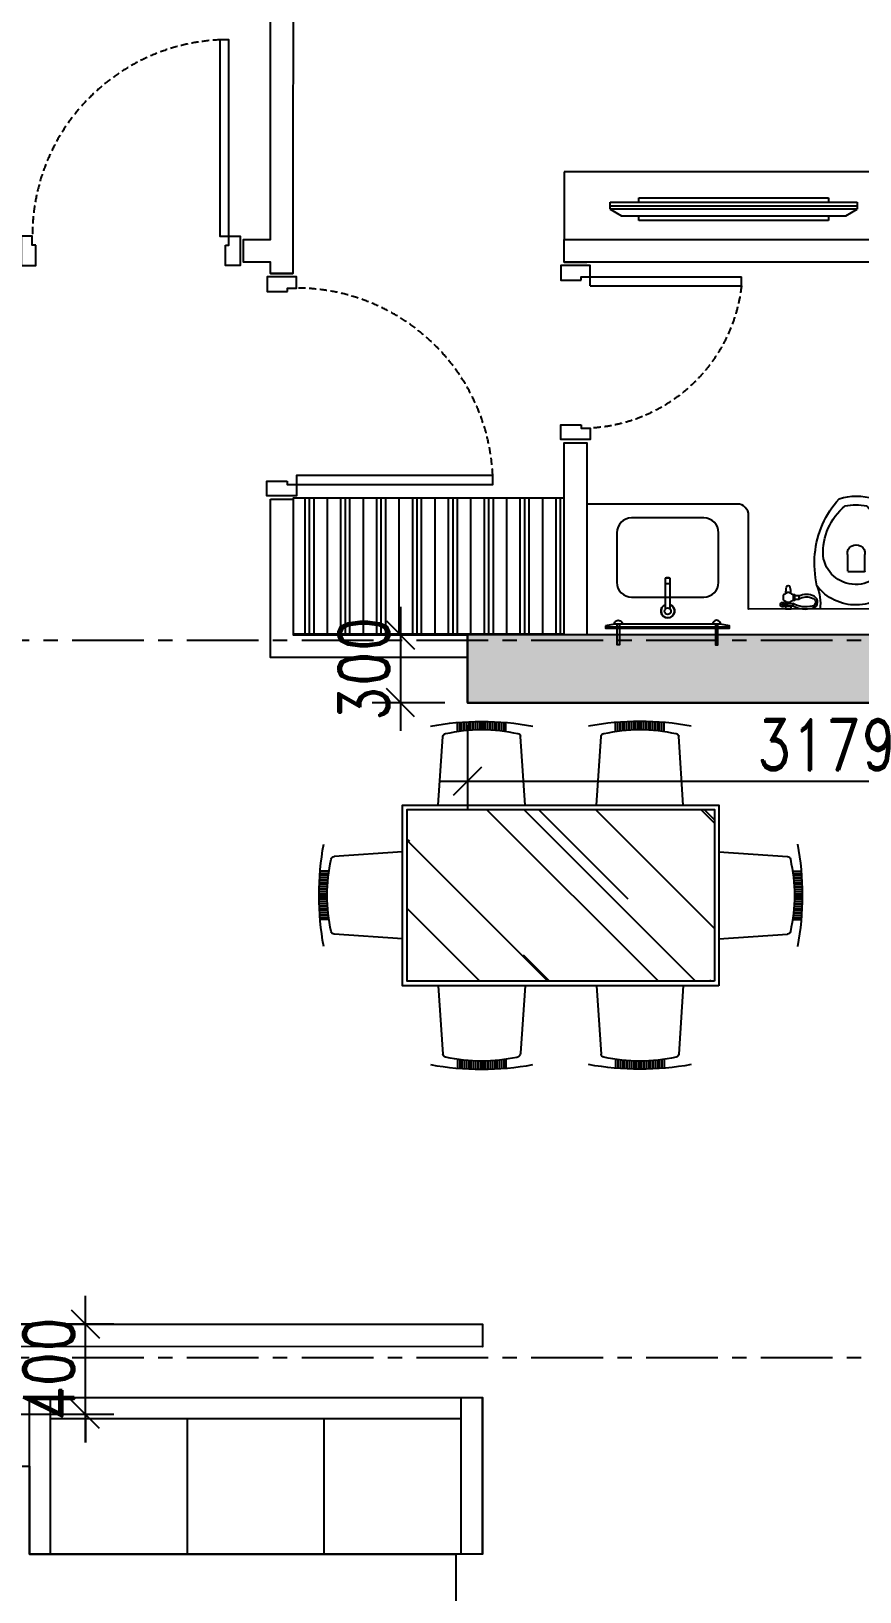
# Model space of a CAD drawing. Header units: millimetres. Extents: x 2061841 to 105821645, y -77612 to 48520811.
# Drawn here: x 105427943 to 105431610, y 48495724 to 48502632 of the extents above; entities that cross this region are included whole.
import ezdxf

# ---------------------------------------------------------------- set-up
doc = ezdxf.new("R2010")
doc.units = ezdxf.units.MM
doc.header["$LTSCALE"] = 10
doc.header["$MEASUREMENT"] = 0
doc.linetypes.add('xa_type A_Seventh floor plan$0$HIDDEN2', pattern=[4.762499999999999, 3.175, -1.5875])
doc.linetypes.add('XR_type A_TYP_GRID$0$CENTER', pattern=[50.800000000000004, 31.75, -6.35, 6.35, -6.35])
for name, color, linetype in [('AS-COLS', 2, 'Continuous'), ('DIM', 8, 'Continuous'), ('S-OPENING', 6, 'Continuous'), ('xa_type A_Seventh floor plan$0$A-DOOR', 6, 'Continuous'), ('xa_type A_Seventh floor plan$0$A-ELEV-HIDN', 54, 'xa_type A_Seventh floor plan$0$HIDDEN2'), ('xa_type A_Seventh floor plan$0$A-FURN-MOVE', 54, 'Continuous'), ('xa_type A_Seventh floor plan$0$A-WALL', 3, 'Continuous'), ('xa_type A_Seventh floor plan$0$AP-SANR-FIXT', 74, 'Continuous'), ('xa_type A_Seventh floor plan$0$xb_type d_second fl_typ_fl$0$A-DOOR', 8, 'Continuous'), ('xa_type A_Seventh floor plan$0$xb_type d_second fl_typ_fl$0$A-FURN-MOVE', 54, 'Continuous'), ('xa_type A_Seventh floor plan$0$xb_type d_second fl_typ_fl$0$A-WALL', 8, 'Continuous'), ('xa_type A_Seventh floor plan$0$xr_TDT02_Toilet_01_settingout$0$A-ELEV-FINE', 8, 'Continuous'), ('xa_type A_Seventh floor plan$0$xr_TDT02_Toilet_01_settingout$0$A-FLOR-LEVL', 200, 'Continuous'), ('XR_type A_TYP_COL$0$AS-COLS', 2, 'Continuous'), ('XR_type A_TYP_COL$0$AS-COLS-PATT', 253, 'Continuous'), ('XR_type A_TYP_GRID$0$AS-GRID', 24, 'XR_type A_TYP_GRID$0$CENTER')]:
    doc.layers.add(name, color=color, linetype=linetype)
doc.layers.add('S-STRCOL HATCH', color=33, linetype='Continuous', lineweight=9)
doc.styles.add('200', font='romand.shx', dxfattribs={"width": 0.8, "height": 225})
doc.dimstyles.new('GR1', dxfattribs={"dimtxt": 225, "dimasz": 125, "dimexe": 125, "dimexo": 100, "dimgap": 50, "dimtad": 1, "dimdec": 0, "dimzin": 3, "dimdsep": 46, "dimtxsty": '200', "dimblk1": 'OBLIQUE', "dimblk2": 'OBLIQUE', "dimsah": 1, "dimcen": 0.0625, "dimdle": 125, "dimclrd": 3, "dimclre": 3, "dimclrt": 2, "dimadec": 0, "dimazin": 0, "dimtfac": 1, "dimtdec": 0, "dimtix": 1, "dimtmove": 0, "dimatfit": 3, "dimfxl": 1, "dimtolj": 1, "dimtzin": 0, "dimarcsym": 0})

# ---------------------------------------------------------------- blocks, each defined once
blk = doc.blocks.new('xa_type A_Seventh floor plan$0$xb_type d_second fl_typ_fl$0$Door frame 100wall')
blk.add_lwpolyline([(-80, 75), (-65, 75), (-65, 115), (-15, 115), (-15, -15), (-80, -15)], close=True)
at = {"layer": 'xa_type A_Seventh floor plan$0$xb_type d_second fl_typ_fl$0$A-WALL'}
blk.add_line((0, 0), (0, 100), dxfattribs=at)
blk = doc.blocks.new('xa_type A_Seventh floor plan$0$xb_type d_second fl_typ_fl$0$bedroom door')
blk.add_lwpolyline([(105.1464844892034, -983.9333337180142), (105.1464844892034, -115), (65.14648448920343, -115), (65.14648448920343, -983.9333337179851), (105.1464844892034, -983.9333337180142)])
at = {"layer": 'xa_type A_Seventh floor plan$0$A-ELEV-HIDN'}
blk.add_arc((65.14648448920343, -115), 869.8535155106802, 272.6356617834032, 0, dxfattribs=at)
at = {"rotation": 180}
blk.add_blockref('xa_type A_Seventh floor plan$0$xb_type d_second fl_typ_fl$0$Door frame 100wall', (0, 0), dxfattribs=at)
at = {"xscale": -1, "rotation": 180}
blk.add_blockref('xa_type A_Seventh floor plan$0$xb_type d_second fl_typ_fl$0$Door frame 100wall', (1000, 0), dxfattribs=at)
blk = doc.blocks.new('xa_type A_Seventh floor plan$0$xb_type d_second fl_typ_fl$0$toilet door')
at = {"layer": 'xa_type A_Seventh floor plan$0$A-ELEV-HIDN'}
blk.add_arc((-1763.28200702864, 7052.87246977794), 711.1025350235711, 96.47028241527612, 177.0071382821096, dxfattribs=at)
at = {"layer": 'xa_type A_Seventh floor plan$0$xb_type d_second fl_typ_fl$0$A-DOOR'}
for p, q in [((-1843.414632035157, 7090.000228226185), (-1843.414632035157, 7759.445592481177)), ((-1843.414632035157, 7759.445592481177), (-1803.414632035157, 7759.445592481177)), ((-1803.414632035157, 7090.000228256686), (-1803.414632035157, 7759.445592481177)), ((-1843.414632035157, 7090.000228226185), (-1803.414632035157, 7090.000228256686))]:
    blk.add_line(p, q, dxfattribs=at)
at = {"layer": 'xa_type A_Seventh floor plan$0$xb_type d_second fl_typ_fl$0$A-DOOR', "xscale": -1}
blk.add_blockref('xa_type A_Seventh floor plan$0$xb_type d_second fl_typ_fl$0$Door frame 100wall', (-2538.414631873835, 6975.000228226767), dxfattribs=at)
at = {"layer": 'xa_type A_Seventh floor plan$0$xb_type d_second fl_typ_fl$0$A-DOOR'}
blk.add_blockref('xa_type A_Seventh floor plan$0$xb_type d_second fl_typ_fl$0$Door frame 100wall', (-1738.414632035157, 6975.000228256686), dxfattribs=at)
blk = doc.blocks.new('xa_type A_Seventh floor plan$0$tv')
for p, q in [((-500.4868905363837, 0), (-500.4868905363837, -20.12899201875553)), ((339.9007095039123, 0), (-500.4868905363837, 0)), ((339.9007095039123, -20.12899201875553), (339.9007095039123, 0)), ((-626.2930905162357, -50.32248004685971), (-575.9706105242949, -20.12899201875553)), ((465.7069094837643, -50.32248004685971), (-626.2930905162357, -50.32248004685971)), ((-626.2930905162357, -50.32248004685971), (-626.2930905162357, -80.51596807499298)), ((465.7069094837643, -50.32248004685971), (-626.2930905162357, -50.32248004685971)), ((-626.2930905162357, -65.41922406092635), (465.7069094837643, -65.41922406092635)), ((-575.9706105242949, -20.12899201875553), (415.3844294918235, -20.12899201875553)), ((415.3844294918235, -20.12899201875553), (465.7069094837643, -50.32248004685971)), ((465.7069094837643, -80.51596807499298), (465.7069094837643, -50.32248004685971)), ((-626.2930905162357, -80.51596807499298), (465.7069094837643, -80.51596807499298)), ((-500.4868905363837, -80.51596807499298), (-500.4868905363837, -100.6449600937194)), ((-500.4868905363837, -100.6449600937194), (339.9007095039123, -100.6449600937194)), ((339.9007095039123, -100.6449600937194), (339.9007095039123, -80.51596807499298))]:
    blk.add_line(p, q)
blk = doc.blocks.new('xa_type A_Seventh floor plan$0$xr_TDT02_Toilet_01_settingout$0$wc')
at = {"layer": 'xa_type A_Seventh floor plan$0$AP-SANR-FIXT', "ltscale": 0.2}
for p, q in [((20461.62070748405, 4689.689276119345), (20497.67033978758, 4689.689276119228)), ((20461.69355579579, 4678.807754505193), (20497.67033978758, 4678.807754505076)), ((20486.59345893675, 4691.944074428058), (20469.31345893591, 4691.944074428058)), ((20469.31345893591, 4678.807754505193), (20469.31345893591, 4671.698334694724)), ((20486.59345893687, 4678.807754505193), (20486.59345893675, 4672.188823685865)), ((20739.9516951374, 4462.310673744068), (20739.9516951374, 4536.650559317204)), ((20741.20738768528, 4537.906251864973), (20815.56533119848, 4537.906251864973)), ((20816.82102374636, 4536.650559317204), (20816.82102374636, 4462.310673744068))]:
    blk.add_line(p, q, dxfattribs=at)
for points in [[(20469.31345893591, 4689.689276119345), (20469.31345893591, 4691.944074428058), (20465.78001149101, 4695.477521872963), (20465.78001149101, 4703.464074428659), (20490.12690638189, 4703.464074428659), (20490.12690638189, 4695.477521872846), (20486.59345893675, 4691.944074428058), (20486.59345893675, 4689.689276119345)], [(20497.20126335436, 4639.217509135138), (20506.09262181431, 4639.217509135255), (20506.09262181431, 4665.766913013067), (20497.20126335436, 4665.766913012951)]]:
    blk.add_lwpolyline(points, dxfattribs=at)
for points in [[(20524.95868466955, 4659.081564924214, 0.2601056089022531), (20587.73024912362, 4657.573192714714, 0.7708764479602701), (20583.96676154967, 4691.035395862302, 0.1977266631467092), (20497.67033978782, 4678.807754505076), (20497.67033978758, 4689.689276119228, -0.200316485286325), (20586.30880078531, 4699.488731245394, -0.713234275111573), (20592.04836432842, 4647.554249078501, -0.2350147255699284), (20524.95868466955, 4646.750900804531)], [(20467.35131842035, 4634.42530445091, 0.03157745378200629), (20470.41858584629, 4606.380577847245, 0.9086010748089974), (20485.48833202312, 4606.380577844568, 0.03102383513475767), (20488.53240529352, 4633.931225519627)]]:
    blk.add_lwpolyline(points, format="xyb", dxfattribs=at)
for points in [[(20471.33573837994, 4681.024170677294, 0.3369022641410247), (20471.32451595386, 4687.424160838593), (20453.29091225038, 4687.392538791406, 0.5070620141445241), (20453.30213467669, 4680.992548630224)], [(20457.06498615976, 4643.720303211012, 0.06660742914882362), (20460.12069963707, 4638.427652174025, -0.01706334503262753), (20475.31408976528, 4629.655744295567, 0.06660742921335212), (20481.42551678859, 4629.655744292657, -0.01706334503262747), (20496.6189068871, 4638.427652157145, 0.0666074291488234), (20499.67462040015, 4643.720303211128, -0.01706334499724469), (20499.67462039817, 4661.264118939755, 0.0666074291488236), (20496.6189068871, 4666.556769993505, -0.01706334503262736), (20481.42551678859, 4675.328677855548, 0.06660742921335229), (20475.31408976528, 4675.328677855199, -0.01706334503262758), (20460.12069963859, 4666.556769974064, 0.06660742914882362), (20457.06498615976, 4661.264118939755, -0.01706334499724491)]]:
    blk.add_lwpolyline(points, format="xyb", close=True, dxfattribs=at)
blk.add_lwpolyline([(20506.09262181431, 4643.85221107502), (20524.95868466955, 4643.85221107502), (20524.95868466955, 4661.132211075979), (20506.09262181431, 4661.132211075979)], close=True, dxfattribs=at)
for centre, radius, start, end in [((20411.14131719919, 4679.385485252598), 208.835410442578, 338.088421185569, 6.701247933559269), ((21291.64998502933, 4686.119490218), 351.1420282931437, 177.1212086470693, 195.1480653844451), ((20453.29652346353, 4684.192543710815), 9.975274772144349, 18.81136755873729, 341.3895693099699), ((20776.19066254093, 4469.952928950777), 215.9537894005397, 35.17577138235026, 142.4879577712549), ((21075.20446743022, 4500.614227616112), 481.0027153644979, 167.8985445712714, 184.8455886293089), ((20775.59535283872, 4450.633188317879), 144.6379517192527, 8.366985128203721, 173.129629687035), ((20541.53378862256, 4502.147617834853), 421.3884487405393, 354.2573884661691, 12.64046008296985), ((20815.56533119848, 4536.650559317204), 1.255692547792345, 0, 90), ((21011.6464226213, 4496.913091296912), 417.3625765515994, 185.0763419955068, 222.2999638124544), ((20901.73267622662, 4455.13162822905), 270.0403843805147, 177.2823688728763, 230.2951441353241), ((20778.386359442, 4457.719260741957), 38.7079383789394, 173.1877172927367, 6.812282707263264), ((20600.97656675868, 4472.175779635902), 317.7176482603041, 314.8693601636669, 359.9105726837539), ((20528.08271950934, 4501.264061389025), 434.6892989206215, 318.9210920096052, 354.550668197793), ((20779.95795920721, 4451.469988694997), 247.719990017508, 251.8889787451766, 287.816771128037), ((20778.11938161121, 4490.200201914995), 247.697236969801, 258.6145723123715, 280.9391625662948)]:
    blk.add_arc(centre, radius, start, end, dxfattribs=at)
blk.add_rational_spline([(21005.39369271786, 4703.318628498469), (21005.38308818775, 4678.999096713611), (21005.37248365764, 4654.679564928869), (21005.36877207222, 4646.167728804168), (21005.3650604868, 4637.655892679468), (21078.31722885321, 4622.884968916653), (21151.28225119549, 4637.592265498941), (21151.28596278114, 4646.104101623758), (21151.2896743668, 4654.615937748458), (21151.30027889667, 4678.9354695332), (21151.31088342678, 4703.255001318059)], [1, 1, 1, 1, 1, 0.9801980198019803, 1, 1, 1, 1, 1], degree=2, knots=[0, 0, 0, 1, 1, 2, 2, 2.398674609964647, 2.398674609964647, 3.398674609964647, 3.398674609964647, 4.398674609964647, 4.398674609964647, 4.398674609964647], dxfattribs=at)
at = {"layer": 'xa_type A_Seventh floor plan$0$AP-SANR-FIXT'}
blk.add_rational_spline([(21151.31088342678, 4703.255001318059), (21078.35228807243, 4703.286814908264), (21005.39369271786, 4703.318628498469), (21005.38308818775, 4678.999096713611), (21005.37248365764, 4654.679564928869), (21005.36877207222, 4646.167728804168), (21005.3650604868, 4637.655892679468), (21078.31722885321, 4622.884968916653), (21151.28225119549, 4637.592265498941), (21151.28596278114, 4646.104101623758), (21151.2896743668, 4654.615937748458), (21151.30027889667, 4678.9354695332), (21151.31088342678, 4703.255001318059)], [1, 1, 1, 1, 1, 1, 1, 0.9801980198019803, 1, 1, 1, 1, 1], degree=2, knots=[0, 0, 0, 1, 1, 2, 2, 3, 3, 3.398674609964647, 3.398674609964647, 4.398674609964647, 4.398674609964647, 5.398674609964647, 5.398674609964647, 5.398674609964647], dxfattribs=at)
blk = doc.blocks.new('xa_type A_Seventh floor plan$0$xr_TDT02_Toilet_01_settingout$0$BASIN 600')
at = {"layer": 'xa_type A_Seventh floor plan$0$AP-SANR-FIXT', "ltscale": 0.2}
for p, q in [((28918.88729482424, 6319.769424012164), (29054.05361428985, 6319.769424012164)), ((29054.05361427506, 6300.230576008791), (28918.88729482424, 6300.230576008791)), ((28942.34013053158, 6300.230576008791), (28942.34013053158, 6319.769424012164))]:
    blk.add_line(p, q, dxfattribs=at)
at = {"layer": 'xa_type A_Seventh floor plan$0$AP-SANR-FIXT'}
for points in [[(29129.99999975052, 6033.999998917803), (29140.00000000012, 6033.999998898245), (29140.00000000047, 6583.999998898274), (29129.99999924982, 6583.999998890824), (29121.99999971827, 6544.000001071981), (29121.99999978219, 6073.999998917803), (29129.99999975052, 6033.999998917803)], [(29133.99999975052, 6033.999998915009), (29133.99999974994, 6583.999998893618)]]:
    blk.add_lwpolyline(points, dxfattribs=at)
at = {"layer": 'xa_type A_Seventh floor plan$0$AP-SANR-FIXT', "ltscale": 0.2}
blk.add_lwpolyline([(29002.00000046962, 6319.769424012164), (29002.00000046962, 6470.000000002328, 0.4142135623730951), (28937.00000046962, 6535.000000002328), (28717.00000046962, 6535.000000002328, 0.4142135623730948), (28652.00000046962, 6470.000000002328), (28652.00000046962, 6150.000000002328, 0.4142135623730948), (28717.00000046962, 6085.000000002328), (28937.00000046962, 6085.000000002328, 0.4142135623730951), (29002.00000046962, 6150.000000002328), (29002.00000046962, 6300.230576008791)], format="xyb", dxfattribs=at)
at = {"layer": 'xa_type A_Seventh floor plan$0$AP-SANR-FIXT'}
for points in [[(29002.00000046962, 6300.230576008791), (29002.00000046962, 6470.000000002328, 0.4142135623730951), (28937.00000046962, 6535.000000002328), (28717.00000046962, 6535.000000002328, 0.4142135623730948), (28652.00000046962, 6470.000000002328), (28652.00000046962, 6150.000000002328, 0.4142135623730948), (28717.00000046962, 6085.000000002328), (28937.00000046962, 6085.000000002328, 0.4142135623730951), (29002.00000046962, 6150.000000002328), (29002.00000046962, 6300.230576008791)], [(29121.99984128959, 6544.000263754191, -43.79378825713371), (29121.99982495513, 6544.000263007852, 1.000509238079441), (29121.99984128959, 6509.15925510836, -0.9553502236203479)], [(29121.99260220409, 6073.99981980084, 43.79378825713371), (29121.99258586962, 6073.999820547178, -1.000509238079441), (29121.99260220409, 6108.840828446671, 0.9553502236203479)]]:
    blk.add_lwpolyline(points, format="xyb", dxfattribs=at)
at = {"layer": 'xa_type A_Seventh floor plan$0$AP-SANR-FIXT', "elevation": 2.902338554290367e-10}
for points in [[(29122.00723886769, 6532.23440779603), (29122.00723886769, 6520.937224774127), (29212.95123328734, 6520.937224774127), (29212.95123328734, 6532.23440779603)], [(29121.99999978219, 6085.765675759001), (29121.99999978219, 6097.062858780904), (29212.94399420184, 6097.062858780904), (29212.94399420184, 6085.765675759001)]]:
    blk.add_lwpolyline(points, close=True, dxfattribs=at)
at = {"layer": 'xa_type A_Seventh floor plan$0$AP-SANR-FIXT'}
blk.add_lwpolyline([(28918.88729482424, 6319.769424012164), (29035.58918186242, 6319.769424012164, -5.974225078590362), (29035.58918185672, 6300.230576008791), (28918.88729482424, 6300.230576008791, -0.2608546473628417)], format="xyb", close=True, dxfattribs=at)
blk.add_circle((29064.76848034211, 6310.000000002328), 14.5, dxfattribs=at)
at = {"layer": 'xa_type A_Seventh floor plan$0$AP-SANR-FIXT', "ltscale": 0.2}
for centre, radius, start, end in [((28936.33889516676, 6310.000000002328), 20, 150.7598525458814, 209.2401473988894), ((29063.95391973387, 6310.000000002328), 30, 198.9249111404546, 161.0750730584233)]:
    blk.add_arc(centre, radius, start, end, dxfattribs=at)
blk = doc.blocks.new('xa_type A_Seventh floor plan$0$drsf')
at = {"layer": 'xa_type A_Seventh floor plan$0$A-FURN-MOVE'}
for p, q in [((5040393.074206607, 3532375.749505745, 1.235986908041516e-09), (5040393.112728332, 3533068.724754675, 1.235986908041516e-09)), ((5040393.074206607, 3532375.749505745, -3.257976521957728e-09), (5040393.112728332, 3533068.724754675, -3.257976521957728e-09)), ((5040393.074206607, 3532375.749505745, -3.257976521957728e-09), (5040393.11272828, 3533068.723822109, -3.257976521957728e-09)), ((5042210.780848488, 3532375.749505745, -3.257976521957728e-09), (5042210.742326763, 3533068.724754675, -3.257976521957728e-09)), ((5042304.204517981, 3532375.659944802, 1.235986908144825e-09), (5042304.243039706, 3533068.635193732, 1.235986908144825e-09)), ((5040393.107528952, 3532975.192029819, -2.760018896957811e-09), (5042210.747526144, 3532975.09098923, 1.235986908041516e-09)), ((5040998.954205671, 3532375.715825549, -3.257976521957728e-09), (5040998.987528016, 3532975.158349623, -3.257976521957728e-09)), ((5041604.834204734, 3532375.682145353, 1.235986908041516e-09), (5041604.867527079, 3532975.124669427, 1.235986908041516e-09)), ((5039769.650427844, 3532913.592473836, 1.235986908041516e-09), (5039456.727064658, 3532600.703898835, 1.235986908041516e-09)), ((5039769.63303375, 3532600.686504739, 1.235986908041516e-09), (5039456.744458754, 3532913.609867931, 1.235986908041516e-09)), ((5039301.416020599, 3532373.937986551, 1.235986908041516e-09), (5039301.371946357, 3531431.077360977, 1.235986908041516e-09)), ((5042210.7142038, 3532375.648465157, 1.235986908041516e-09), (5040299.583893352, 3532375.754702768, 1.235986908041516e-09)), ((5039301.400925471, 3532280.447673846, 1.235986908041516e-09), (5039994.376174401, 3532280.409152121, 1.235986908041516e-09)), ((5039394.943548433, 3532280.442473915), (5039394.909868236, 3531524.562474852, 1.235986908041516e-09)), ((5039994.342494206, 3531224.529153058, 1.235986908041516e-09), (5039994.376174401, 3531830.409152121, 1.235986908041516e-09)), ((5039994.342494206, 3531524.529153058, 1.235986908041516e-09), (5039301.367245276, 3531524.567674783, 1.235986908041516e-09)), ((5039301.327872115, 3530638.2167354, 1.235986908041516e-09), (5039301.371946357, 3531431.077360974, 1.235986908041516e-09)), ((5039301.362048252, 3531431.077361524, 1.235986908041516e-09), (5039994.337297183, 3531431.0388398, 1.235986908041516e-09)), ((5039301.362048252, 3531431.077361528, 1.235986908041516e-09), (5039994.337297183, 3531431.038839803, 1.235986908041516e-09)), ((5039994.332100159, 3531337.548526545, 1.235986908041516e-09), (5039301.35685123, 3531337.587048269, 1.235986908041516e-09)), ((5039394.865793995, 3530731.701849275), (5039394.899474191, 3531337.581848338, 1.235986908041516e-09)), ((5039301.323171034, 3530731.707049206, 1.235986908041516e-09), (5039994.298419964, 3530731.668527482, 1.235986908041516e-09)), ((5039994.293222941, 3530638.178214227, 1.235986908041516e-09), (5039301.317974011, 3530638.216735951, 1.235986908041516e-09))]:
    blk.add_line(p, q, dxfattribs=at)
at = {"layer": 'xa_type A_Seventh floor plan$0$A-FURN-MOVE', "elevation": 1.235986908144825e-09}
for points in [[(5040299.583893352, 3532375.754702768), (5040299.622415076, 3533068.729951698), (5042304.243038778, 3533068.618517064), (5042304.204517054, 3532375.643268134)], [(5039345.448276043, 3532488.609529175), (5039914.53364915, 3532488.577894351), (5039914.564384488, 3533041.482223058), (5039345.479011381, 3533041.513857882)], [(5039914.53364915, 3532488.577894351), (5039345.448276043, 3532488.609529175), (5039345.479011381, 3533041.513857882), (5039914.564384488, 3533041.482223058)], [(5039345.479011381, 3533041.513857882), (5039914.564384488, 3533041.482223058), (5039914.53364915, 3532488.577894351), (5039345.448276043, 3532488.609529175)], [(5039994.293222941, 3530638.178214227), (5039994.381371425, 3532373.899465377), (5039301.406122494, 3532373.937987101), (5039301.317974011, 3530638.216735951)], [(5040367.350956612, 3531910.986174222), (5040367.281470501, 3530660.986176153), (5041634.448764591, 3530660.915735732), (5041634.518250703, 3531910.915733801)], [(5040367.350956612, 3531910.986174222), (5041634.518250703, 3531910.915733799), (5041634.448764591, 3530660.915735732), (5040367.281470501, 3530660.986176155)], [(5040392.349566852, 3531885.984784538), (5040392.282860185, 3530685.984786392), (5041609.450154352, 3530685.917125416), (5041609.516861019, 3531885.917123562)]]:
    blk.add_lwpolyline(points, close=True, dxfattribs=at)
for points in [[(5042187.015043248, 3530133.549273974), (5039644.883395024, 3530133.562227986), (5039644.890448498, 3530638.197637139), (5039994.272224293, 3530638.178215394), (5039994.381371425, 3532373.899465377), (5039644.999595629, 3532373.918887122), (5039645.005970228, 3532488.592877095), (5039914.533649151, 3532488.577894351), (5039914.54901682, 3532765.030058704), (5040299.605531547, 3532765.00865384), (5040299.583893353, 3532375.754702769), (5041885.305144502, 3532375.666554286), (5041885.305144503, 3532375.666554285), (5042187.131340791, 3532375.649776102), (5042187.087932835, 3531683.805708806), (5041999.294989495, 3531683.81614801, 0.4142135623730951), (5041949.292210128, 3531633.818927532), (5041949.272754016, 3531283.818928072, 0.4142135623730951), (5041999.269974495, 3531233.816148705), (5042187.062917836, 3531233.805709504), (5042187.04510064, 3530913.288496777), (5041999.2521573, 3530913.298935979, 0.4142135623730951), (5041949.249377932, 3530863.3017155), (5041949.229921822, 3530513.301716041, 0.4142135623730951), (5041999.2271423, 3530463.298936674), (5042187.020085639, 3530463.288497475)], [(5041999.269974495, 3531233.816148703), (5042349.269973956, 3531233.796692592, 0.4142135623730951), (5042399.272753323, 3531283.79391307), (5042399.292209433, 3531633.793912529, 0.4142135623730951), (5042349.294988953, 3531683.796691896), (5041999.294989496, 3531683.816148008, 0.4142135623730951), (5041949.292210128, 3531633.81892753), (5041949.272754017, 3531283.81892807, 0.4142135623730951)], [(5041999.269974495, 3531233.816148705), (5042349.269973956, 3531233.796692594, 0.4142135623730951), (5042399.272753323, 3531283.793913072), (5042399.292209432, 3531633.793912531, 0.4142135623730951), (5042349.294988953, 3531683.796691898), (5041999.294989495, 3531683.81614801, 0.4142135623730951), (5041949.292210128, 3531633.818927532), (5041949.272754016, 3531283.818928072, 0.4142135623730951)], [(5041999.2271423, 3530463.298936674), (5042349.22714176, 3530463.279480563, 0.4142135623730951), (5042399.229921128, 3530513.276701041), (5042399.249377237, 3530863.2767005, 0.4142135623730951), (5042349.252156757, 3530913.279479867), (5041999.2521573, 3530913.298935979, 0.4142135623730951), (5041949.249377932, 3530863.3017155), (5041949.229921822, 3530513.301716041, 0.4142135623730951)], [(5041999.2271423, 3530463.298936674), (5042349.22714176, 3530463.279480563, 0.4142135623730951), (5042399.229921128, 3530513.276701041), (5042399.249377237, 3530863.2767005, 0.4142135623730951), (5042349.252156757, 3530913.279479867), (5041999.2521573, 3530913.298935979, 0.4142135623730951), (5041949.249377932, 3530863.3017155), (5041949.229921822, 3530513.301716041, 0.4142135623730951)]]:
    blk.add_lwpolyline(points, format="xyb", close=True, dxfattribs=at)
blk.add_lwpolyline([(5040417.34817709, 3531860.983394854), (5040417.284249868, 3530710.983396631), (5041584.451544113, 3530710.9185151), (5041584.515471336, 3531860.918513323), (5040417.34817709, 3531860.983394854)], dxfattribs=at)
at = {"layer": 'xa_type A_Seventh floor plan$0$A-FURN-MOVE'}
blk.add_circle((5039613.188746249, 3532757.148186336, 1.235986908041516e-09), 182.8800000000002, dxfattribs=at)
blk = doc.blocks.new('xa_type A_Seventh floor plan$0$A$C137c42e6')
at = {"layer": 'xa_type A_Seventh floor plan$0$xb_type d_second fl_typ_fl$0$A-FURN-MOVE'}
h = blk.add_hatch(dxfattribs=at)
h.set_pattern_fill('AR-RROOF', color=256, scale=20, angle=45, style=0)
h.set_pattern_definition([(44.99999999999999, (-37438.14666598383, -17439.65292104986), (431.0522938113196, 1149.472783496852), [7620.000000000001, -1016, 2540, -508]), (44.99999999999999, (-37140.00216272008, -16782.29817299871), (-836.9598704836451, 118.5393807981128), [1524, -167.64, 3048, -381]), (44.99999999999999, (-37563.87025170308, -16954.71909051435), (1627.222409137731, 2108.564137227037), [4064, -711.2000000000002, 2032, -508])])
h.paths.add_polyline_path([(-679.9999999934807, 0), (-679.9999999934807, -759.9999999948777), (679.9999999925494, -759.9999999948777), (679.9999999925494, 0), (-679.9999999934807, 0)])
for p, q in [((-457.4748868476599, 345.6295174690895), (-457.4748868476599, 385.0797714111395)), ((-447.4748868383467, 347.0332219437696), (-447.4748868383467, 385.8997357310727)), ((-437.4748868290335, 348.3148414087482), (-437.4748868290335, 386.6392225609161)), ((-427.4748868197203, 349.4749371162616), (-427.4748868197203, 387.298374553211)), ((-417.474886810407, 350.5140141351148), (-417.474886810407, 387.8773185568862)), ((-407.4748868010938, 351.4325224678032), (-407.4748868010938, 388.3761658067815)), ((-397.4748867917806, 352.2308580577374), (-397.4748867917806, 388.7950119678862)), ((-387.4748867824674, 352.9093636460602), (-387.4748867824674, 389.1339372200891)), ((-377.4748867731541, 353.4683294855058), (-377.4748867731541, 389.3930063932203)), ((-367.4748867638409, 353.9079939946532), (-367.4748867638409, 389.5722689921968)), ((-357.4748867545277, 354.228544252459), (-357.4748867545277, 389.6717592286877)), ((-350.0000000353903, 354.3904401157051), (-350.0000000353903, 389.6940385601483)), ((-342.5251131998375, 354.228544252459), (-342.5251131998375, 389.6717592286877)), ((-332.5251131905243, 353.9079939946532), (-332.5251131905243, 389.5722689921968)), ((-322.5251131812111, 353.4683294855058), (-322.5251131812111, 389.3930063932203)), ((-312.5251131718978, 352.9093636460602), (-312.5251131718978, 389.1339372200891)), ((-302.5251131625846, 352.2308580577374), (-302.5251131625846, 388.7950119678862)), ((-292.5251131532714, 351.4325224678032), (-292.5251131532714, 388.3761658067815)), ((-282.5251131439582, 350.5140141351148), (-282.5251131439582, 387.8773185568862)), ((-272.5251131346449, 349.4749371162616), (-272.5251131346449, 387.298374553211)), ((-262.525113241747, 348.3148414087482), (-262.525113241747, 386.6392225609161)), ((-252.5251132324338, 347.0332219437696), (-252.5251132324338, 385.8997357310727)), ((-242.5251132231206, 345.6295174690895), (-242.5251132231206, 385.0797714111395)), ((242.5251132221892, 345.6295174690895), (242.5251132221892, 385.0797714111395)), ((252.5251132315025, 347.0332219437696), (252.5251132315025, 385.8997357310727)), ((262.5251132408157, 348.3148414087482), (262.5251132408157, 386.6392225609161)), ((272.5251132501289, 349.4749371162616), (272.5251132501289, 387.298374553211)), ((282.5251132594422, 350.5140141351148), (282.5251132594422, 387.8773185568862)), ((292.5251131523401, 351.4325224678032), (292.5251131523401, 388.3761658067815)), ((302.5251131616533, 352.2308580577374), (302.5251131616533, 388.7950119678862)), ((312.5251131709665, 352.9093636460602), (312.5251131709665, 389.1339372200891)), ((322.5251131802797, 353.4683294855058), (322.5251131802797, 389.3930063932203)), ((332.525113189593, 353.9079939946532), (332.525113189593, 389.5722689921968)), ((342.5251131989062, 354.228544252459), (342.5251131989062, 389.6717592286877)), ((350.0000000344589, 354.3904401157051), (350.0000000344589, 389.6940385601483)), ((357.4748868700117, 354.228544252459), (357.4748868700117, 389.6717592286877)), ((367.4748868793249, 353.9079939946532), (367.4748868793249, 389.5722689921968)), ((377.4748868886381, 353.4683294855058), (377.4748868886381, 389.3930063932203)), ((387.474886781536, 352.9093636460602), (387.474886781536, 389.1339372200891)), ((397.4748867908493, 352.2308580577374), (397.4748867908493, 388.7950119678862)), ((407.4748868001625, 351.4325224678032), (407.4748868001625, 388.3761658067815)), ((417.4748868094757, 350.5140141351148), (417.4748868094757, 387.8773185568862)), ((427.4748868187889, 349.4749371162616), (427.4748868187889, 387.298374553211)), ((437.4748868281022, 348.3148414087482), (437.4748868281022, 386.6392225609161)), ((447.4748868374154, 347.0332219437696), (447.4748868374154, 385.8997357310727)), ((457.4748868467286, 345.6295174690895), (457.4748868467286, 385.0797714111395)), ((-542.2903554867953, 20.00000000372529), (-521.7981290193275, 322.5764506785199)), ((-157.7096444675699, 20.00000000372529), (-178.2018709350377, 322.5764506785199)), ((157.7096444666386, 20.00000000372529), (178.2018709341064, 322.5764506785199)), ((542.2903556022793, 20.00000000372529), (521.7981290183961, 322.5764506785199)), ((-700.0000000121072, -187.7096444368362), (-1002.57645064313, -208.2018709336407)), ((700.0000000111759, -187.7096444368362), (1002.576450642198, -208.2018709336407)), ((-1025.629517448135, -272.5251131923869), (-1065.079771390185, -272.5251131923869)), ((1025.629517447203, -272.5251131923869), (1065.079771389253, -272.5251131923869)), ((-1032.909363683313, -342.5251131993718), (-1069.133937184699, -342.5251131993718)), ((-1032.230858051218, -332.5251131900586), (-1068.795011903159, -332.5251131900586)), ((-1031.432522403076, -322.5251131956466), (-1068.376165756956, -322.5251131956466)), ((-1030.514014128596, -312.5251132007688), (-1067.877318535931, -312.5251132007688)), ((-1029.474937066436, -302.5251131914556), (-1067.298374546692, -302.5251131914556)), ((-1028.314841387793, -292.5251131965779), (-1066.639222496189, -292.5251131965779)), ((-1027.033221850172, -282.5251131872647), (-1065.899735724553, -282.5251131872647)), ((1027.033221965656, -282.5251131872647), (1065.899735723622, -282.5251131872647)), ((1028.314841386862, -292.5251131965779), (1066.639222611673, -292.5251131965779)), ((1029.47493718192, -302.5251131914556), (1067.29837454576, -302.5251131914556)), ((1030.514014127664, -312.5251132007688), (1067.877318535, -312.5251132007688)), ((1031.43252251856, -322.5251131956466), (1068.37616587244, -322.5251131956466)), ((1032.230858050287, -332.5251131900586), (1068.795012018643, -332.5251131900586)), ((1032.909363682382, -342.5251131993718), (1069.133937183768, -342.5251131993718)), ((-1034.390440152958, -379.9999999902211), (-1069.694038539194, -379.9999999902211)), ((-1034.228544158861, -372.5251131984405), (-1069.671759207733, -372.5251131984405)), ((-1034.228544158861, -387.4748867969029), (-1069.671759207733, -387.4748867969029)), ((-1033.907993988134, -362.5251131891273), (-1069.57226892747, -362.5251131891273)), ((-1033.907993988134, -397.4748867913149), (-1069.57226892747, -397.4748867913149)), ((-1033.468329522759, -352.5251131942496), (-1069.393006328493, -352.5251131942496)), ((-1033.468329522759, -407.4748868006282), (-1069.393006328493, -407.4748868006282)), ((1033.468329521827, -352.5251131942496), (1069.393006443977, -352.5251131942496)), ((1033.468329521827, -407.4748868006282), (1069.393006443977, -407.4748868006282)), ((1033.907993987203, -362.5251131891273), (1069.572269042954, -362.5251131891273)), ((1033.907993987203, -397.4748867913149), (1069.572269042954, -397.4748867913149)), ((1034.228544274345, -372.5251131984405), (1069.671759206802, -372.5251131984405)), ((1034.228544274345, -387.4748867969029), (1069.671759206802, -387.4748867969029)), ((1034.390440152027, -379.9999999902211), (1069.694038538262, -379.9999999902211)), ((-1032.909363683313, -417.4748867955059), (-1069.133937184699, -417.4748867955059)), ((-1032.230858051218, -427.4748867903836), (-1068.795011903159, -427.4748867903836)), ((-1031.432522403076, -437.4748867996968), (-1068.376165756956, -437.4748867996968)), ((-1030.514014128596, -447.4748867945746), (-1067.877318535931, -447.4748867945746)), ((-1029.474937066436, -457.4748867889866), (-1067.298374546692, -457.4748867889866)), ((-1028.314841387793, -467.4748867982998), (-1066.639222496189, -467.4748867982998)), ((-1027.033221850172, -477.4748867931776), (-1065.899735724553, -477.4748867931776)), ((1027.033221965656, -477.4748867931776), (1065.899735723622, -477.4748867931776)), ((1028.314841386862, -467.4748867982998), (1066.639222611673, -467.4748867982998)), ((1029.47493718192, -457.4748867889866), (1067.29837454576, -457.4748867889866)), ((1030.514014127664, -447.4748867945746), (1067.877318535, -447.4748867945746)), ((1031.43252251856, -437.4748867996968), (1068.37616587244, -437.4748867996968)), ((1032.230858050287, -427.4748867903836), (1068.795012018643, -427.4748867903836)), ((1032.909363682382, -417.4748867955059), (1069.133937183768, -417.4748867955059)), ((-1025.629517448135, -487.4748867880553), (-1065.079771390185, -487.4748867880553)), ((-700.0000000121072, -572.290355543606), (-1002.57645064313, -551.7981290468015)), ((700.0000000111759, -572.290355543606), (1002.576450642198, -551.7981290468015)), ((1025.629517447203, -487.4748867880553), (1065.079771389253, -487.4748867880553)), ((-542.2903554867953, -779.9999999990687), (-521.7981290193275, -1082.576450658962)), ((-157.7096444675699, -779.9999999990687), (-178.2018709350377, -1082.576450658962)), ((157.7096444666386, -779.9999999990687), (177.945924282074, -1078.797289519571)), ((542.2903556022793, -779.9999999990687), (521.7981290183961, -1082.576450658962)), ((-457.4748868476599, -1105.629517449532), (-457.4748868476599, -1145.079771391582)), ((-447.4748868383467, -1107.033221924212), (-447.4748868383467, -1145.899735711515)), ((-437.4748868290335, -1108.31484138919), (-437.4748868290335, -1146.639222541358)), ((-427.4748868197203, -1109.474937097169), (-427.4748868197203, -1147.298374533653)), ((-417.474886810407, -1110.514014115557), (-417.474886810407, -1147.877318551764)), ((-407.4748868010938, -1111.432522448245), (-407.4748868010938, -1148.376165802125)), ((-397.4748867917806, -1112.23085803818), (-397.4748867917806, -1148.795011948328)), ((-387.4748867824674, -1112.909363640938), (-387.4748867824674, -1149.133937200531)), ((-377.4748867731541, -1113.468329465948), (-377.4748867731541, -1149.393006373663)), ((-367.4748867638409, -1113.907993975095), (-367.4748867638409, -1149.572268972639)), ((-357.4748867545277, -1114.228544232901), (-357.4748867545277, -1149.671759223565)), ((-350.0000000353903, -1114.390440110583), (-350.0000000353903, -1149.694038540591)), ((-342.5251131998375, -1114.228544232901), (-342.5251131998375, -1149.671759223565)), ((-332.5251131905243, -1113.907993975095), (-332.5251131905243, -1149.572268972639)), ((-322.5251131812111, -1113.468329465948), (-322.5251131812111, -1149.393006373663)), ((-312.5251131718978, -1112.909363640938), (-312.5251131718978, -1149.133937200531)), ((-302.5251131625846, -1112.23085803818), (-302.5251131625846, -1148.795011948328)), ((-292.5251131532714, -1111.432522448245), (-292.5251131532714, -1148.376165802125)), ((-282.5251131439582, -1110.514014115557), (-282.5251131439582, -1147.877318551764)), ((-272.5251131346449, -1109.474937097169), (-272.5251131346449, -1147.298374533653)), ((-262.525113241747, -1108.31484138919), (-262.525113241747, -1146.639222541358)), ((-252.5251132324338, -1107.033221924212), (-252.5251132324338, -1145.899735711515)), ((-242.5251132231206, -1105.629517449532), (-242.5251132231206, -1145.079771391582)), ((242.5251132221892, -1105.629517449532), (242.5251132221892, -1145.079771391582)), ((252.5251132315025, -1107.033221924212), (252.5251132315025, -1145.899735711515)), ((262.5251132408157, -1108.31484138919), (262.5251132408157, -1146.639222541358)), ((272.5251132501289, -1109.474937097169), (272.5251132501289, -1147.298374533653)), ((282.5251132594422, -1110.514014115557), (282.5251132594422, -1147.877318551764)), ((292.5251131523401, -1111.432522448245), (292.5251131523401, -1148.376165802125)), ((302.5251131616533, -1112.23085803818), (302.5251131616533, -1148.795011948328)), ((312.5251131709665, -1112.909363640938), (312.5251131709665, -1149.133937200531)), ((322.5251131802797, -1113.468329465948), (322.5251131802797, -1149.393006373663)), ((332.525113189593, -1113.907993975095), (332.525113189593, -1149.572268972639)), ((342.5251131989062, -1114.228544232901), (342.5251131989062, -1149.671759223565)), ((350.0000000344589, -1114.390440110583), (350.0000000344589, -1149.694038540591)), ((357.4748868700117, -1114.228544232901), (357.4748868700117, -1149.671759223565)), ((367.4748868793249, -1113.907993975095), (367.4748868793249, -1149.572268972639)), ((377.4748868886381, -1113.468329465948), (377.4748868886381, -1149.393006373663)), ((387.474886781536, -1112.909363640938), (387.474886781536, -1149.133937200531)), ((397.4748867908493, -1112.23085803818), (397.4748867908493, -1148.795011948328)), ((407.4748868001625, -1111.432522448245), (407.4748868001625, -1148.376165802125)), ((417.4748868094757, -1110.514014115557), (417.4748868094757, -1147.877318551764)), ((427.4748868187889, -1109.474937097169), (427.4748868187889, -1147.298374533653)), ((437.4748868281022, -1108.31484138919), (437.4748868281022, -1146.639222541358)), ((447.4748868374154, -1107.033221924212), (447.4748868374154, -1145.899735711515)), ((457.4748868467286, -1105.629517449532), (457.4748868467286, -1145.079771391582))]:
    blk.add_line(p, q, dxfattribs=at)
for points in [[(-576.9449773365632, 368.9863826436922, -0.0912452707789101), (-123.055022617802, 368.9863826436922, -0.0912452707789101)], [(576.9449773356318, 368.9863826436922, 0.0912452707789101), (123.055022733286, 368.9863826436922, 0.0912452707789101)], [(-1048.986382608302, -606.9449773351662, -0.0912452707789101), (-1048.986382608302, -153.055022645276, -0.0912452707789101)], [(1048.986382607371, -606.9449773351662, 0.0912452707789101), (1048.986382607371, -153.055022645276, 0.0912452707789101)], [(-576.9449773365632, -1128.986382639036, 0.0912452707789101), (-123.055022617802, -1128.986382639036, 0.0912452707789101)], [(576.9449773356318, -1128.986382639036, -0.0912452707789101), (123.055022733286, -1128.986382639036, -0.0912452707789101)]]:
    blk.add_lwpolyline(points, format="xyb", dxfattribs=at)
for points in [[(-700.0000000121072, -779.9999999990687), (700.0000000111759, -779.9999999990687), (700.0000000111759, 20.00000000372529), (-700.0000000121072, 20.00000000372529)], [(-679.9999999934807, -759.9999999948777), (679.9999999925494, -759.9999999948777), (679.9999999925494, 0), (-679.9999999934807, 0)]]:
    blk.add_lwpolyline(points, close=True, dxfattribs=at)
for centre, radius, start, end in [((-335.5187515849248, -486.8649099520408), 841.379979901054, 90.98618393527519, 101.9645331829982), ((-364.4812483694404, -486.8649099520408), 841.379979901054, 78.03546681700185, 89.01381606472485), ((364.4812483685091, -486.8649099520408), 841.379979901054, 90.98618393527519, 101.9645331829982), ((335.5187517004088, -486.8649099520408), 841.379979901054, 78.03546681700185, 89.01381606472485), ((-506.8324120370671, 321.5628858013079), 15, 101.9645331829982, 176.1255151477555), ((-193.1675879172981, 321.5628858013079), 15, 3.874484852244475, 78.03546681700185), ((193.1675880327821, 321.5628858013079), 15, 101.9645331829982, 176.1255151477555), ((506.8324120361358, 321.5628858013079), 15, 3.874484852244475, 78.03546681700185), ((-193.1350899981335, -394.4812483387068), 841.379979901054, 168.0354671096419, 179.013816144295), ((-1001.562885765918, -223.1675879596733), 15, 93.87448485044166, 168.0354671096419), ((1001.562885764986, -223.1675879596733), 15, 11.96453289035808, 86.12551514955834), ((193.1350899972022, -394.4812483387068), 841.379979901054, 0.9861838557049428, 11.96453289035808), ((-193.1350899981335, -365.5187516417354), 841.379979901054, 180.986183855705, 191.9645328903581), ((193.1350899972022, -365.5187516417354), 841.379979901054, 348.0354671096419, 359.013816144295), ((-1001.562885765918, -536.8324120212346), 15, 191.9645328903581, 266.1255151495583), ((1001.562885764986, -536.8324120212346), 15, 273.8744848504417, 348.0354671096419), ((-506.8324120370671, -1081.56288578175), 15, 183.8744848522445, 258.0354668170018), ((-335.5187515849248, -273.1350900288671), 841.379979901054, 258.0354668170018, 269.0138160647248), ((-364.4812483694404, -273.1350900288671), 841.379979901054, 270.9861839352752, 281.9645331829981), ((-193.1675879172981, -1081.56288578175), 15, 281.9645331829981, 356.1255151477555), ((197.9002137081698, -1077.445869683288), 20, 183.8744848522445, 258.2988877067481), ((364.4812483685091, -273.1350900288671), 841.379979901054, 258.2988877067481, 269.0138160647248), ((335.5187517004088, -273.1350900288671), 841.379979901054, 270.9861839352752, 281.9645331829981), ((506.8324120361358, -1081.56288578175), 15, 281.9645331829981, 356.1255151477555)]:
    blk.add_arc(centre, radius, start, end, dxfattribs=at)
blk = doc.blocks.new('_Oblique')
at = {"color": 0, "linetype": 'ByBlock', "lineweight": -2}
blk.add_line((-0.5, -0.5), (0.5, 0.5), dxfattribs=at)
blk = doc.blocks.new('*D399')
at = {"layer": 'Defpoints', "color": 0, "transparency": 16777216}
for p in [(6920.694501638412, 20769.84444247931), (10099.46283134818, 20769.84444247931), (6920.694501638412, 20421.77863834053)]:
    blk.add_point(p, dxfattribs=at)
at = {"layer": 'DIM', "color": 3, "lineweight": -2, "transparency": 16777216}
for p, q in [((6920.694501638412, 20669.84444247931), (6920.694501638412, 20296.77863834053)), ((10099.46283134818, 20669.84444247931), (10099.46283134818, 20296.77863834053)), ((10224.46283134818, 20421.77863834053), (6795.694501638412, 20421.77863834053))]:
    blk.add_line(p, q, dxfattribs=at)
at = {"layer": 'DIM', "color": 3, "linetype": 'ByBlock', "lineweight": -2, "transparency": 16777216, "xscale": 125, "yscale": 125, "zscale": 125, "rotation": 180}
blk.add_blockref('_Oblique', (6920.694501638412, 20421.77863834053), dxfattribs=at)
at = {"layer": 'DIM', "color": 3, "linetype": 'ByBlock', "lineweight": -2, "transparency": 16777216, "xscale": 125, "yscale": 125, "zscale": 125}
blk.add_blockref('_Oblique', (10099.46283134818, 20421.77863834053), dxfattribs=at)
at = {"layer": 'DIM', "color": 2, "transparency": 16777216, "insert": (8510.078666493297, 20584.27863834053), "char_height": 225, "attachment_point": 5, "style": '200'}
blk.add_mtext('\\A1;3179', dxfattribs=at)
blk = doc.blocks.new('*D402')
at = {"layer": 'Defpoints', "color": 0, "transparency": 16777216}
for p in [(6920.694501638412, 21069.84444247931), (6625.037132278085, 20769.84444247931), (6920.694501638412, 20769.84444247931)]:
    blk.add_point(p, dxfattribs=at)
at = {"layer": 'DIM', "color": 3, "lineweight": -2, "transparency": 16777216}
for p, q in [((6625.037132278085, 21194.84444247931), (6625.037132278085, 20644.84444247931)), ((6625.037132278085, 21069.84444247931), (6625.037132278085, 21194.84444247931)), ((6820.694501638412, 21069.84444247931), (6500.037132278085, 21069.84444247931)), ((6820.694501638412, 20769.84444247931), (6500.037132278085, 20769.84444247931)), ((6625.037132278085, 20769.84444247931), (6625.037132278085, 20644.84444247931))]:
    blk.add_line(p, q, dxfattribs=at)
at = {"layer": 'DIM', "color": 3, "linetype": 'ByBlock', "lineweight": -2, "transparency": 16777216, "xscale": 125, "yscale": 125, "zscale": 125}
for p, rotation in [((6625.037132278085, 21069.84444247931), 270), ((6625.037132278085, 20769.84444247931), 90)]:
    blk.add_blockref('_Oblique', p, dxfattribs=dict(at, rotation=rotation))
at = {"layer": 'DIM', "color": 2, "transparency": 16777216, "insert": (6462.537132278085, 20919.84444247931), "char_height": 225, "attachment_point": 5, "rotation": 90, "style": '200'}
blk.add_mtext('\\A1;300', dxfattribs=at)
blk = doc.blocks.new('*D451')
at = {"layer": 'Defpoints', "color": 0, "transparency": 16777216}
for p in [(4824.224576681852, 18019.91404054314), (5230.643032029271, 18019.91404054314), (4824.224576681852, 17619.91404054314)]:
    blk.add_point(p, dxfattribs=at)
at = {"layer": 'DIM', "color": 3, "lineweight": -2, "transparency": 16777216}
for p, q in [((5230.643032029271, 17494.91404054314), (5230.643032029271, 18144.91404054314)), ((5230.643032029271, 18019.91404054314), (5230.643032029271, 18144.91404054314)), ((4924.224576681852, 18019.91404054314), (5355.643032029271, 18019.91404054314)), ((4924.224576681852, 17619.91404054314), (5355.643032029271, 17619.91404054314)), ((5230.643032029271, 17619.91404054314), (5230.643032029271, 17494.91404054314))]:
    blk.add_line(p, q, dxfattribs=at)
at = {"layer": 'DIM', "color": 3, "linetype": 'ByBlock', "lineweight": -2, "transparency": 16777216, "xscale": 125, "yscale": 125, "zscale": 125}
for p, rotation in [((5230.643032029271, 18019.91404054314), 270), ((5230.643032029271, 17619.91404054314), 90)]:
    blk.add_blockref('_Oblique', p, dxfattribs=dict(at, rotation=rotation))
at = {"layer": 'DIM', "color": 2, "transparency": 16777216, "insert": (5068.143032029271, 17819.91404054314), "char_height": 225, "attachment_point": 5, "rotation": 90, "style": '200'}
blk.add_mtext('\\A1;400', dxfattribs=at)
blk = doc.blocks.new('G$CDE8A9FAD')
at = {"layer": 'S-STRCOL HATCH'}
h = blk.add_hatch(color=256, dxfattribs=at)
h.dxf.hatch_style = 1
h.paths.add_polyline_path([(6920.694501638412, 21069.84444247931), (6920.694501638412, 20769.84444247931), (10099.46283133328, 20769.84444247931), (10099.49363850057, 22069.86155548692), (9799.493638500571, 22069.86155548692), (9799.46283133328, 21069.84444247931), (6920.694501638412, 21069.84444247931)])
at = {"layer": 'AS-COLS', "color": 1, "elevation": 1.288640305574518e-10}
blk.add_lwpolyline([(6920.694501638412, 21069.84444247931), (6920.694501638412, 20769.84444247931), (10099.46283133328, 20769.84444247931), (10099.49363850057, 22069.86155548692), (9799.493638500571, 22069.86155548692), (9799.46283133328, 21069.84444247931)], close=True, dxfattribs=at)
at = {"layer": 'DIM'}
for base, p1, p2, picture, middle in [((6625.037132278085, 20769.84444247931, -1.107122877587373e-09), (6920.694501638412, 21069.84444247931), (6920.694501638412, 20769.84444247931), '*D402', (6462.537132278085, 20919.84444247931, -1.107122877587373e-09)), ((5230.643032029271, 18019.91404054314), (4824.224576681852, 17619.91404054314), (4824.224576681852, 18019.91404054314), '*D451', (5068.143032029271, 17819.91404054314))]:
    dim = blk.add_linear_dim(base=base, p1=p1, p2=p2, angle=90, dimstyle='GR1', dxfattribs=at)
    dim.commit()
    dim.dimension.update_dxf_attribs({"geometry": picture, "text_midpoint": middle})
dim = blk.add_linear_dim(base=(6920.694501638412, 20421.77863834053, -1.107122877587373e-09), p1=(10099.46283134818, 20769.84444247931), p2=(6920.694501638412, 20769.84444247931), dimstyle='GR1', dxfattribs=at)
dim.commit()
dim.dimension.update_dxf_attribs({"geometry": '*D399', "text_midpoint": (8510.078666493297, 20584.27863834053, -1.107122877587373e-09)})
blk = doc.blocks.new('TOWER-A TYPICAL FLOOR FRAMING PLAN N')
at = {"layer": 'xa_type A_Seventh floor plan$0$A-FURN-MOVE'}
h = blk.add_hatch(dxfattribs=at)
h.set_pattern_fill('PLASTI', color=256, scale=25, angle=270)
h.set_pattern_definition([(270, (99123446.30026838, 53711896.87437369), (158.75, -2.916190190469635e-14), []), (270, (99123466.14401838, 53711896.87437369), (158.75, -2.916190190469635e-14), []), (270, (99123485.98776838, 53711896.87437369), (158.75, -2.916190190469635e-14), []), (270, (99123545.51901838, 53711896.87437369), (158.75, -2.916190190469635e-14), [])])
h.paths.add_polyline_path([(102667301.2897751, 48597979.89836243), (102667301.3777619, 48598579.70881461), (102666101.7059691, 48598579.58156515), (102666101.6180034, 48597979.39200563)])
at = {"layer": 'XR_type A_TYP_COL$0$AS-COLS-PATT'}
h = blk.add_hatch(color=256, dxfattribs=at)
h.dxf.hatch_style = 1
h.paths.add_polyline_path([(102666872.1259152, 48597675.02854849), (102670052.1259152, 48597675.02854849), (102670052.1259152, 48598075.02854849), (102669752.1259152, 48598075.02854849), (102669752.1259152, 48597975.02854849), (102666872.1259152, 48597975.02854849)])
at = {"layer": 'xa_type A_Seventh floor plan$0$A-FURN-MOVE'}
for points, elevation in [([(102667301.5567468, 48600024.65012611), (102667301.5400701, 48599724.65012658), (102669851.5431121, 48599724.4983567), (102669851.5597887, 48600024.49835622)], -1.107122877587373e-09), ([(102667301.2897751, 48597979.89836243), (102667301.3777619, 48598579.70881461), (102666101.7059691, 48598579.58156515), (102666101.6180034, 48597979.39200563)], 1.288640305574518e-10)]:
    blk.add_lwpolyline(points, close=True, dxfattribs=dict(at, elevation=elevation))
at = {"layer": 'xa_type A_Seventh floor plan$0$A-WALL'}
blk.add_line((102666001.6624358, 48598574.72510783, -1.107122877587373e-09), (102666101.6624356, 48598574.71954893, -1.107122877587373e-09), dxfattribs=at)
for points, elevation in [([(102666101.7552145, 48601249.6150561), (102666101.4823899, 48599574.72233994), (102666001.4823892, 48599574.72233994), (102666001.5117917, 48599624.63111494), (102665882.9660428, 48599624.63111494), (102665882.9660428, 48599724.63111479), (102666001.5236173, 48599724.63111479), (102666001.6985188, 48601249.6150561)], -1.107122877587373e-09), ([(102667301.2947537, 48597974.69341756), (102667301.5704605, 48598824.65137844), (102667401.5704621, 48598824.6544354), (102667401.2948007, 48597974.99569645)], -1.107122877587373e-09), ([(102666871.8017722, 48597874.44360691), (102666001.6251676, 48597874.53922192), (102666001.6624358, 48598574.72510783)], 1.288640305574518e-10), ([(102666101.6624356, 48598574.71954893), (102666101.6245337, 48597974.53548764), (102666870.6184426, 48597974.44137468)], 1.288640305574518e-10), ([(102664776.5635177, 48594924.13417807), (102666939.4225829, 48594924.13417807), (102666939.4225829, 48594823.95128103), (102664776.5569756, 48594824.17206597)], 1.288640305574518e-10)]:
    blk.add_lwpolyline(points, dxfattribs=dict(at, elevation=elevation))
at = {"layer": 'xa_type A_Seventh floor plan$0$A-WALL', "elevation": -1.107122877587373e-09}
blk.add_lwpolyline([(102670051.7789844, 48599624.73420025), (102667301.5259903, 48599624.65012608), (102667301.5411537, 48599724.65012661), (102669851.5411937, 48599724.7280791), (102669851.5441957, 48600024.61196586), (102670051.7926942, 48600025.25835135)], close=True, dxfattribs=at)
at = {"layer": 'xa_type A_Seventh floor plan$0$xr_TDT02_Toilet_01_settingout$0$A-FLOR-LEVL', "elevation": 1.288640305574518e-10}
blk.add_lwpolyline([(102669001.708954, 48598089.20814406), (102668117.6650542, 48598089.15900102), (102668117.6420108, 48598503.69077987, 0.414213562373095), (102668067.6392314, 48598553.68800035), (102667401.6831134, 48598553.63509078)], format="xyb", dxfattribs=at)
at = {"layer": 'XR_type A_TYP_COL$0$AS-COLS', "elevation": 1.288640305574518e-10}
blk.add_lwpolyline([(102666872.1259152, 48597675.02854849), (102670052.1259152, 48597675.02854849), (102670052.1259152, 48598075.02854849), (102669752.1259152, 48598075.02854849), (102669752.1259152, 48597975.02854849), (102666872.1259152, 48597975.02854849)], close=True, dxfattribs=at)
at = {"layer": 'XR_type A_TYP_GRID$0$AS-GRID'}
for p, q in [((102691349.4452271, 48597949.21987126), (102655331.945676, 48597949.21987126)), ((102691349.4452271, 48594774.13417807), (102655331.945676, 48594774.13417807))]:
    blk.add_line(p, q, dxfattribs=at)
at = {"layer": 'AS-COLS', "color": 6}
blk.add_blockref('G$CDE8A9FAD', (102659952.3389408, 48576904.55274101), dxfattribs=at)
at = {"layer": 'xa_type A_Seventh floor plan$0$A-DOOR'}
for p, rotation in [((102665882.9660428, 48599624.63111494), 180.0031850087352), ((102666001.4268012, 48598574.72790036), 89.99681499126459)]:
    blk.add_blockref('xa_type A_Seventh floor plan$0$xb_type d_second fl_typ_fl$0$bedroom door', p, dxfattribs=dict(at, rotation=rotation))
at = {"layer": 'xa_type A_Seventh floor plan$0$A-DOOR', "xscale": -1, "rotation": 270.0031850087354}
blk.add_blockref('xa_type A_Seventh floor plan$0$xb_type d_second fl_typ_fl$0$toilet door', (102660326.4291362, 48601362.67702291), dxfattribs=at)
at = {"layer": 'xa_type A_Seventh floor plan$0$A-FURN-MOVE', "xscale": -1, "rotation": 179.9968149912647}
blk.add_blockref('xa_type A_Seventh floor plan$0$tv', (102668131.8221075, 48599808.90091009), dxfattribs=at)
at = {"layer": 'xa_type A_Seventh floor plan$0$A-WALL', "xscale": -1}
blk.add_blockref('xa_type A_Seventh floor plan$0$A$C137c42e6', (102667286.5412482, 48597201.55180793), dxfattribs=at)
at = {"layer": 'xa_type A_Seventh floor plan$0$A-WALL'}
blk.add_blockref('xa_type A_Seventh floor plan$0$drsf', (97624635.16939805, 45061530.19522953, -1.107122877587373e-09), dxfattribs=at)
at = {"layer": 'xa_type A_Seventh floor plan$0$xr_TDT02_Toilet_01_settingout$0$A-ELEV-FINE', "linetype": 'Continuous', "xscale": -1, "rotation": 180.0031850087354}
blk.add_blockref('xa_type A_Seventh floor plan$0$xr_TDT02_Toilet_01_settingout$0$wc', (102647814.9936049, 48602791.79528748), dxfattribs=at)
at = {"layer": 'xa_type A_Seventh floor plan$0$xr_TDT02_Toilet_01_settingout$0$A-ELEV-FINE', "rotation": 270.0031850087354}
blk.add_blockref('xa_type A_Seventh floor plan$0$xr_TDT02_Toilet_01_settingout$0$BASIN 600', (102661448.0718764, 48627143.66157591), dxfattribs=at)

msp = doc.modelspace()

# ---------------------------------------------------------------- block references
at = {"layer": 'S-OPENING'}
msp.add_blockref('TOWER-A TYPICAL FLOOR FRAMING PLAN N', (2763000.288780258, -98014.70671840524), dxfattribs=at)

doc.saveas('drawing.dxf')
